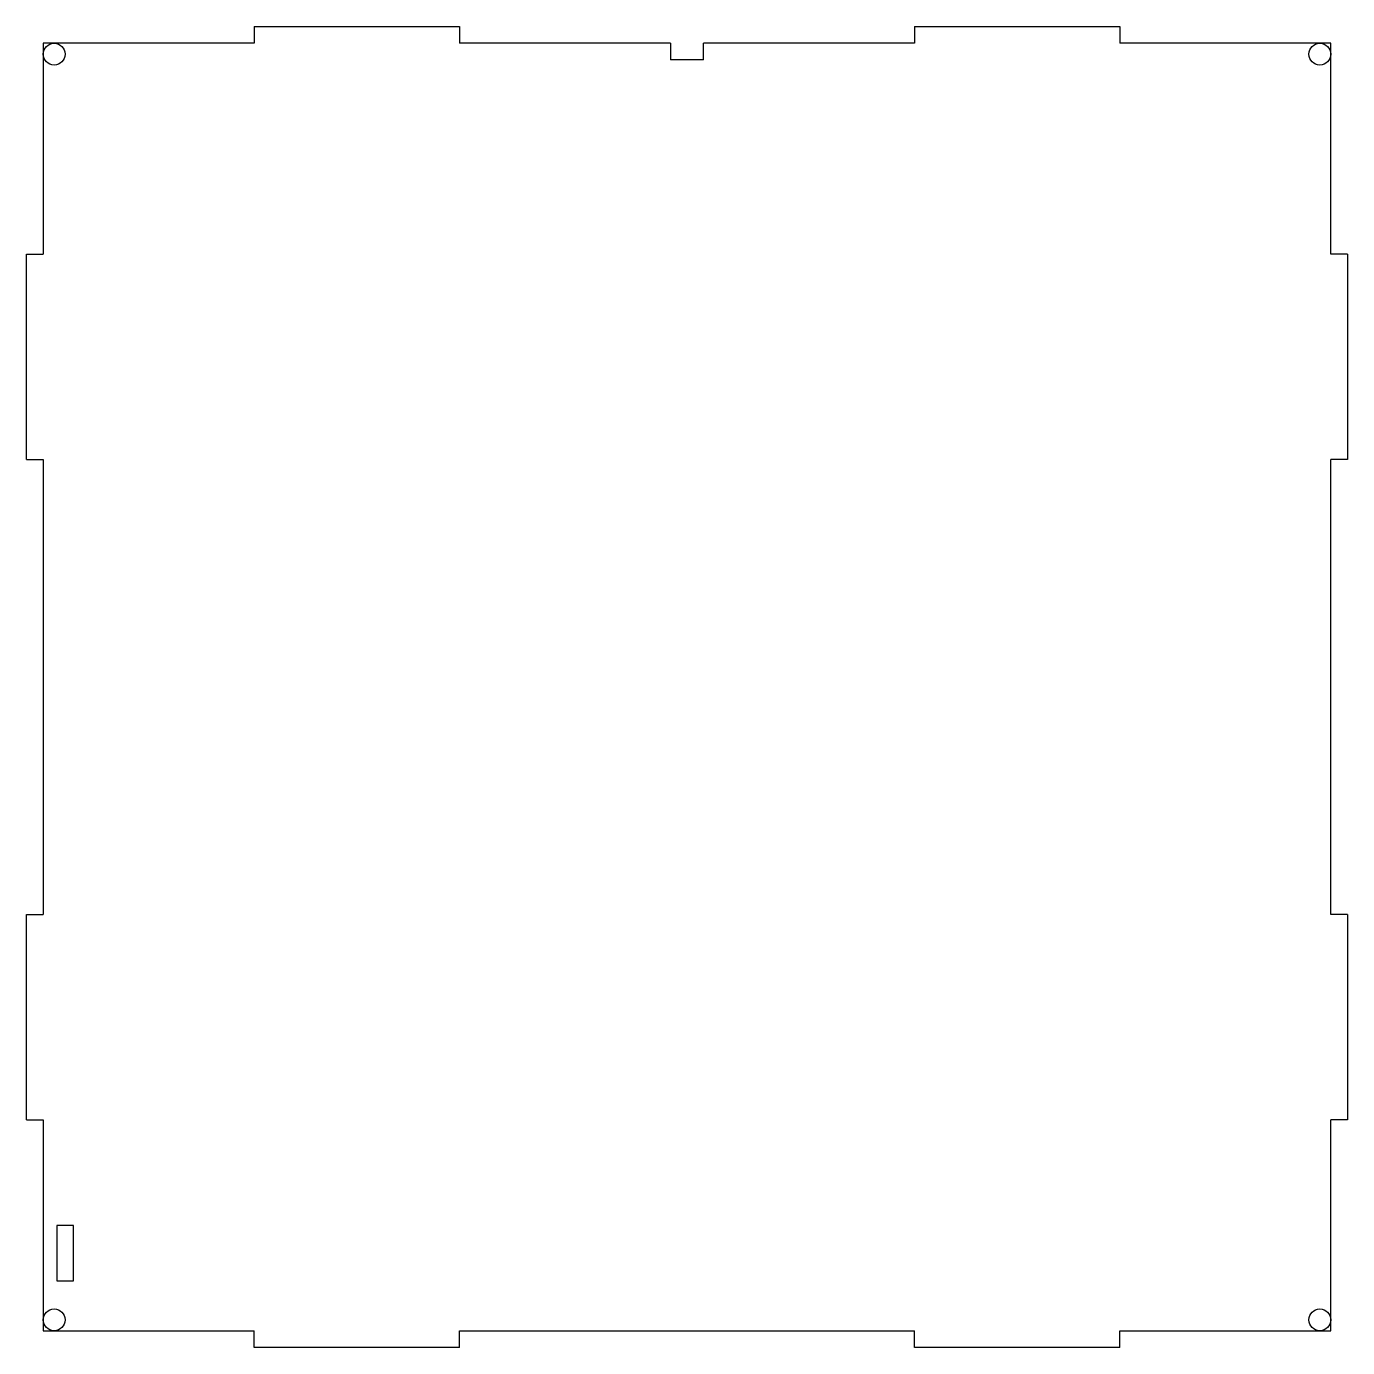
# Model space of a CAD drawing. Header units: millimetres. Extents: x -17 to 221, y -17 to 221.
import ezdxf

# ---------------------------------------------------------------- set-up
doc = ezdxf.new("R2010")
doc.units = ezdxf.units.MM

msp = doc.modelspace()

# ---------------------------------------------------------------- linework, layer by layer
at = {"color": 7, "linetype": 'Continuous', "lineweight": 25}
for p, q in [((24, 221), (61, 221)), ((24, 221), (24, 218)), ((61, 221), (61, 218)), ((143, 221), (180, 221)), ((143, 221), (143, 218)), ((180, 221), (180, 218)), ((24, 218), (-14, 218)), ((-14, 218), (-14, 180)), ((99.04, 218), (61, 218)), ((99.04, 218), (99.04, 215)), ((104.96, 215), (104.96, 218)), ((143, 218), (104.96, 218)), ((218, 218), (180, 218)), ((218, 180), (218, 218)), ((104.96, 215), (99.04, 215)), ((-17, 180), (-14, 180)), ((-17, 143), (-17, 180)), ((221, 180), (218, 180)), ((221, 180), (221, 143)), ((-17, 143), (-14, 143)), ((-14, 143), (-14, 61)), ((218, 61), (218, 143)), ((221, 143), (218, 143)), ((-17, 61), (-14, 61)), ((-17, 24), (-17, 61)), ((221, 61), (218, 61)), ((221, 61), (221, 24)), ((-17, 24), (-14, 24)), ((-14, 24), (-14, -14)), ((218, -14), (218, 24)), ((221, 24), (218, 24)), ((-11.5, 5), (-11.5, -5)), ((-8.5, 5), (-11.5, 5)), ((-8.5, -5), (-8.5, 5)), ((-11.5, -5), (-8.5, -5)), ((-14, -14), (24, -14)), ((24, -17), (24, -14)), ((61, -17), (61, -14)), ((61, -14), (143, -14)), ((143, -17), (143, -14)), ((180, -17), (180, -14)), ((180, -14), (218, -14)), ((61, -17), (24, -17)), ((180, -17), (143, -17))]:
    msp.add_line(p, q, dxfattribs=at)
for centre, radius in [((-12, 216), 1.97), ((216, 216), 1.97), ((-12, -12), 1.98), ((216, -12), 1.98)]:
    msp.add_circle(centre, radius, dxfattribs=at)

doc.saveas('drawing.dxf')
